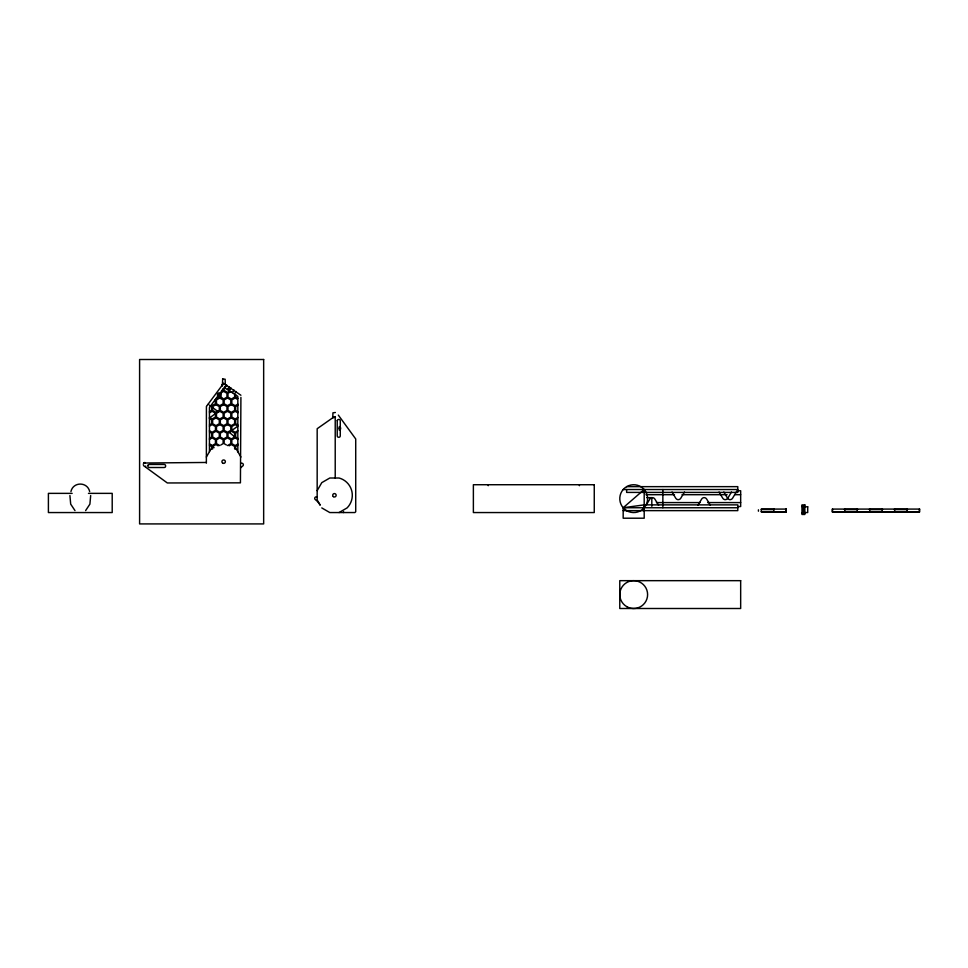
<?xml version="1.0" encoding="UTF-8"?>
<svg xmlns="http://www.w3.org/2000/svg" width="968" height="968" viewBox="0 0 968 968"><rect width="100%" height="100%" fill="white"/><g stroke="black" fill="none" stroke-linecap="round" stroke-linejoin="round"><path stroke-width="1.45" d="M145.539 466.673L145.696 466.056M644.192 507.752L644.204 504.873L737.798 504.873L737.785 510.632L623.174 510.632M222.216 384.707L223.076 383.364L225.278 384.114L225.157 379.226L222.567 378.96M143.445 465.548L167.319 482.959L240.427 482.838L240.911 397.376M338.316 415.091L355.716 438.964L355.716 511.757L354.905 512.544L329.798 512.556L321.787 507.922M222.41 384.671L222.374 385.76L222.688 378.875M335.376 412.489L332.919 412.84L332.786 417.728M69.926 495.543L70.688 504.122L74.984 510.596M222.253 385.01L222.362 385.736M206.414 406.524L206.365 463.115M70.93 491.55C73.12 481.592 87.483 481.592 89.673 491.55M332.919 417.644L335.424 417.196M206.365 457.041L211 449.031M317.165 490.655L321.787 482.645L329.798 478.01L339.054 478.01A17.884 17.884 0 0 1 347.076 507.922L339.09 512.532M646.128 505.26L649.891 499.004A2.88 2.88 0 0 1 654.816 499.004L658.579 505.26M684.473 492.034L680.722 498.29A2.88 2.88 0 0 1 675.785 498.29L672.034 492.034M697.94 505.26L701.691 499.004A2.88 2.88 0 0 1 706.628 499.004L710.379 505.26M731.493 492.034L727.73 498.29A2.88 2.88 0 0 1 722.793 498.29L719.043 492.034M144.05 463.019L206.365 462.462M143.228 464.241L144.413 462.619M224.419 387.248L226.415 384.889M227.553 389.378L229.271 386.837M228.593 390.08L230.323 387.551M228.835 390.249L230.553 387.708M229.138 390.455L230.856 387.914M232.308 392.609L234.038 390.08M234.438 394.061L236.168 391.52M206.559 406.245L223.572 383.401L240.911 395.259M217.885 396.021L215.755 398.913L219.288 396.674M144.256 462.752L144.873 462.462M339.236 428.957L339.236 427.783M145.236 463.091L143.869 463.285L145.345 463.152M144.813 462.873L143.869 463.285L144.91 462.946M85.62 510.596L89.903 504.122L90.677 495.543M339.32 429.369L339.32 427.372M209.439 418.043L218.102 411.63L209.439 405.253M220.45 393.202L223.644 391.362L226.96 393.286L226.96 397.122L223.644 399.046L220.317 396.396M229.912 390.987L227.48 392.391L224.153 390.479L224.153 387.49L234.643 394.194L234.643 397.122L231.316 399.046L227.988 397.122L227.988 393.286L230.856 391.629M209.439 411.666L211.617 410.42L211.617 406.572L210.564 405.979L209.439 407.516L209.439 451.548M209.439 412.852L212.125 411.303L215.453 413.227L215.453 417.063L212.125 418.975L209.439 417.426M237.838 404.14L235.151 405.689L231.824 403.765L231.824 399.929L235.151 398.017L237.838 399.566L237.838 417.97M237.838 405.326L235.672 406.572L235.672 410.42L237.838 411.666M209.439 424.964L211.617 423.706L211.617 419.87L209.439 418.612M209.439 426.15L212.125 424.601L215.453 426.513L215.453 430.361L212.125 432.272L209.439 430.724M237.838 417.426L235.151 418.975L231.824 417.063L231.824 413.227L235.151 411.303L237.838 412.852M209.439 438.262L211.617 437.004L211.617 433.168L209.439 431.909M209.439 439.448L212.125 437.887L215.453 439.811L215.453 443.646L212.125 445.57L209.439 444.022L214.085 447.676M237.838 430.724L235.151 432.272L231.824 430.361L231.824 426.513L235.151 424.601L237.838 426.15L229.222 432.309L234.643 436.798M220.91 444.929L223.124 443.646L223.124 439.811L219.797 437.887L216.481 439.811L216.481 443.646L219.797 445.57M227.48 445.57L230.795 443.646L230.795 439.811L227.48 437.887L224.153 439.811L224.153 443.646L226.367 444.929M229.101 445.825L231.316 444.542L234.643 446.454L234.643 449.019M237.838 444.022L235.151 445.57L231.824 443.646L231.824 439.811L235.151 437.887L237.838 439.448M237.838 445.207L235.672 446.454L235.672 449.019M207.987 404.43L208.616 404.297M240.911 463.224L241.831 463.224A1.537 1.537 0 0 1 242.762 465.983A19.191 19.191 0 0 0 240.669 467.859M626.635 486.65L737.785 486.65L737.785 492.409L626.635 492.409L626.635 489.53M623.174 489.53L737.785 489.53L732.534 498.29A2.88 2.88 0 0 1 727.597 498.29L723.846 492.034M737.652 490.752L740.665 490.752L740.665 506.53L737.652 506.53M72.14 493.365L48.4 493.365L48.4 512.556L112.203 512.556L112.203 493.365L88.463 493.365M645.934 494.696L674.502 494.696M682.016 494.696L727.125 494.696M734.639 494.696L740.665 494.696M317.165 496.838L316.233 496.838A1.537 1.537 0 0 0 315.302 499.597A19.191 19.191 0 0 1 320.214 505.199L317.165 499.911L317.177 428.715L333.67 417.135L334.976 417.365M646.733 497.649L651.815 497.649L651.815 506.312M656.461 502.586L700.07 502.586M707.584 502.586L740.665 502.586M801.964 506.312L804.844 506.312M801.988 506.603L804.819 506.603M737.798 507.752L623.174 507.752L623.174 518.207L644.204 518.207L644.192 489.53L623.174 507.752L644.204 504.873L644.192 510.632M761.296 509.41L773.771 509.446M844.774 509.446L857.237 509.446M869.712 509.446L882.187 509.446M894.662 509.41L907.125 509.446M761.296 511.588L773.771 511.588M844.774 511.588L857.237 511.588M869.712 511.588L882.187 511.588M894.662 511.588L907.125 511.588M774.013 511.757L786.004 511.757M832.54 511.757L844.532 511.757M857.479 511.757L869.47 511.757M882.429 511.757L894.42 511.757M907.367 511.757L919.358 511.757M801.988 512.75L804.819 512.75M801.964 513.028L804.844 513.028M237.838 398.38L235.672 397.122L235.672 394.896M237.838 424.964L235.672 423.706L235.672 419.87L237.838 418.612L237.838 431.268M237.838 438.262L235.672 437.004L235.672 433.168L237.838 431.909L237.838 451.874M218.175 445.825L215.961 444.542L212.645 446.454L212.645 449.019M209.439 445.207L211.617 446.454L211.617 449.019M225.072 387.684L226.73 385.107M235.297 394.641L237.838 396.372L237.838 398.695M235.708 437.524L237.838 438.976M236.277 449.031L240.911 457.041M919.358 509.083L919.358 511.963M907.367 509.083L907.367 509.761M907.125 509.083L907.125 511.963M894.662 509.083L894.662 511.963M894.42 509.083L894.42 509.761M882.429 509.083L882.429 509.761M882.187 509.083L882.187 511.963M869.712 509.083L869.712 511.963M869.47 509.083L869.47 509.761M857.479 509.083L857.479 509.761M857.237 509.083L857.237 511.963M844.774 509.083L844.774 511.963M844.532 509.083L844.532 509.761M832.54 509.083L832.54 511.963M786.004 509.083L786.004 511.963M774.013 509.083L774.013 509.688M773.771 509.083L773.771 511.963M758.428 509.821L758.428 511.213M662.862 489.53L662.862 507.752M579.384 484.726L579.384 485.694M488.235 484.726L488.235 485.694M343.543 511.6L343.543 512.544M335.218 416.579L335.218 478.01M339.284 426.525A1.924 1.924 0 0 1 339.284 430.216M147.898 465.318L147.959 466.842L148.987 467.508L164.197 467.52C166.145 467.75 166.121 464.229 164.197 464.459L149.254 464.459L147.922 465.221M337.227 420.632L337.215 435.842C336.973 437.778 340.518 437.778 340.276 435.842L340.276 420.899C340.518 419.096 337.324 418.902 337.227 420.632M218.187 394.557C219.978 398.816 221.333 391.157 218.187 394.557M215.138 399.748L211.181 405.144L212.125 405.689L215.453 403.765L215.138 399.748M223.124 388.882L221.103 391.641L223.124 390.479L223.124 388.882M219.797 398.017L216.481 399.929L216.481 403.765L219.797 405.689L223.124 403.765L223.124 399.929L219.797 398.017M215.961 404.66L212.645 406.572L212.645 410.42L215.961 412.332L219.288 410.42L219.288 406.572L215.961 404.66M227.48 398.017L224.153 399.929L224.153 403.765L227.48 405.689L230.795 403.765L230.795 399.929L227.48 398.017M223.644 404.66L220.317 406.572L220.317 410.42L223.644 412.332L226.96 410.42L226.96 406.572L223.644 404.66M219.797 411.303L216.481 413.227L216.481 417.063L219.797 418.975L223.124 417.063L223.124 413.227L219.797 411.303M231.316 404.66L227.988 406.572L227.988 410.42L231.316 412.332L234.643 410.42L234.643 406.572L231.316 404.66M215.961 417.958L212.645 419.87L212.645 423.706L215.961 425.63L219.288 423.706L219.288 419.87L215.961 417.958M227.48 411.303L224.153 413.227L224.153 417.063L227.48 418.975L230.795 417.063L230.795 413.227L227.48 411.303M223.644 417.958L220.317 419.87L220.317 423.706L223.644 425.63L226.96 423.706L226.96 419.87L223.644 417.958M219.797 424.601L216.481 426.513L216.481 430.361L219.797 432.272L223.124 430.361L223.124 426.513L219.797 424.601M231.316 417.958L227.988 419.87L227.988 423.706L231.316 425.63L234.643 423.706L234.643 419.87L231.316 417.958M215.961 431.244L212.645 433.168L212.645 437.004L215.961 438.915L219.288 437.004L219.288 433.168L215.961 431.244M227.48 424.601L224.153 426.513L224.153 430.361L227.48 432.272L230.795 430.361L230.795 426.513L227.48 424.601M223.644 431.244L220.317 433.168L220.317 437.004L223.644 438.915L226.96 437.004L226.96 433.168L223.644 431.244M231.316 431.244L227.988 433.168L227.988 437.004L231.316 438.915L234.643 437.004L234.643 433.168L231.316 431.244M263.659 359.503L139.598 359.503L139.598 523.918L263.659 523.918L263.659 359.503M594.255 484.726L473.376 484.726L473.376 512.556L594.255 512.556L594.255 484.726M804.844 504.885L801.964 504.885L801.964 514.468L804.844 514.468L804.844 504.885M807.711 506.796L803.404 506.796L803.404 512.556L807.711 512.556L807.711 506.796M786.246 509.083L761.296 509.083L761.296 511.963L786.246 511.963L786.246 509.083M919.6 509.083L832.298 509.083L832.298 511.963L919.6 511.963L919.6 509.083M740.665 580.667L619.774 580.667L619.774 608.497L740.665 608.497L740.665 580.667M626.732 606.634A13.915 13.915 0 0 0 647.604 594.582A13.915 13.915 0 0 0 626.732 582.53A13.915 13.915 0 0 0 626.732 606.634M626.732 510.693A13.915 13.915 0 0 0 647.604 498.641A13.915 13.915 0 0 0 626.732 486.601A13.915 13.915 0 0 0 626.732 510.693M218.175 396.287A1.924 1.924 0 0 0 221.224 394.98A1.924 1.924 0 0 0 218.562 392.984A1.924 1.924 0 0 0 218.175 396.287M222.713 463.127A1.73 1.73 0 0 0 225.362 461.748A1.73 1.73 0 0 0 222.846 460.139A1.73 1.73 0 0 0 222.713 463.127M333.331 496.608A1.73 1.73 0 0 0 336.126 495.58A1.73 1.73 0 0 0 333.827 493.668A1.73 1.73 0 0 0 333.331 496.608"/></g></svg>
